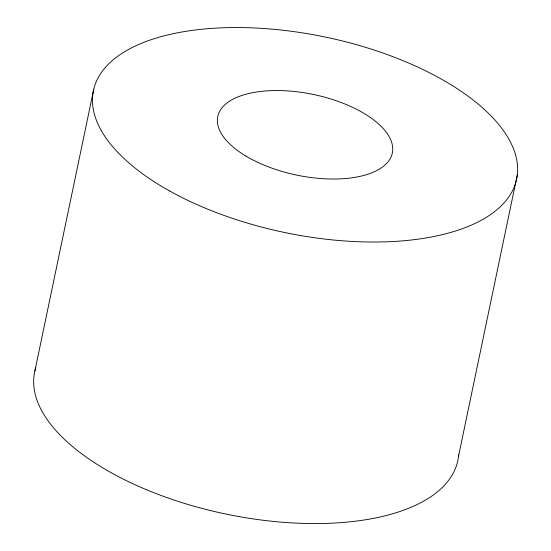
<?xml version="1.0" encoding="UTF-8"?>
<svg xmlns="http://www.w3.org/2000/svg" width="551" height="551" viewBox="0 0 551 551"><rect width="100%" height="100%" fill="white"/><g stroke="black" fill="none" stroke-linecap="round" stroke-linejoin="round"><path stroke-width="0.83" d="M34.913 370.871L93.725 89.331M458.535 456.166L517.348 174.626M458.687 454.541A216.171 99.814 11.8 0 1 227.418 514.365A216.171 99.814 11.8 0 1 35.774 367.731M169.777 191.059A216.171 99.814 11.8 0 0 514.71 185.715A216.171 99.814 11.8 0 0 230.669 27.591A216.171 99.814 11.8 0 0 169.777 191.059M246.008 156.126A89.172 41.173 11.8 0 0 390.721 157.676A89.172 41.173 11.8 0 0 278.427 90.557A89.172 41.173 11.8 0 0 246.008 156.126"/></g></svg>
